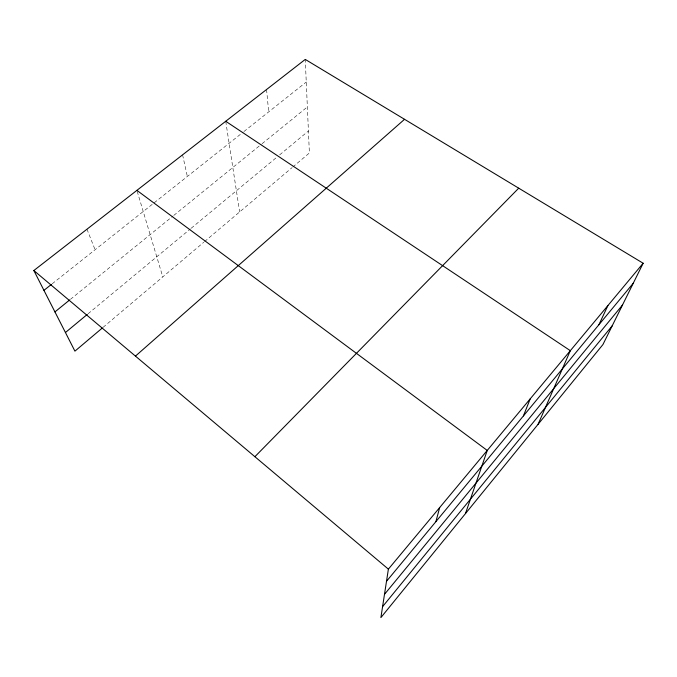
<?xml version="1.0" encoding="UTF-8"?>
<svg xmlns="http://www.w3.org/2000/svg" width="677" height="677" viewBox="0 0 677 677"><rect width="100%" height="100%" fill="white"/><g stroke="black" fill="none" stroke-linecap="round" stroke-linejoin="round"><path stroke-width="0.51" stroke-dasharray="3.38 2.54" d="M103.124 327.313L203.76 242.264M204.556 241.587L291.965 167.71M292.76 167.041L309.389 152.985L305.259 59.415M88.103 313.739L190.398 228.902M191.193 228.242L276.478 157.513M279.669 154.864L308.416 131.025M70.45 299.319L172.99 216.056M173.803 215.396L261.271 144.37M262.084 143.71L307.358 106.949M52.197 283.79L243.128 132.176M243.948 131.524L306.258 82.044M86.978 229.207L95.076 249.737M137.211 191.371L162.776 276.901M182.578 154.847L187.351 176.469M225.729 121.276L239.641 211.935M266.56 89.516L268.684 111.874"/><path stroke-width="1.02" d="M643.15 263.243L388.386 569.137L380.889 617.585L602.928 344.559L643.15 263.243L305.259 59.415L33.85 270.529L74.927 351.143L102.32 327.998M435.886 521.654L439.686 507.547M465.454 513.598L487.245 450.442L136.906 190.364M523.414 415.923L530.209 398.855M538.088 424.284L570.339 350.669L225.729 121.276M598.908 324.732L607.912 305.564M382.581 606.651L612.22 325.781M384.485 594.364L622.51 304.98M386.499 581.315L633.266 283.223M254.899 456.704L518.709 188.181M135.459 356.102L404.541 119.313M65.441 332.525L87.291 314.407M54.939 311.911L69.629 299.979M43.946 290.34L51.367 284.45M33.85 270.529L388.386 569.137"/></g></svg>
